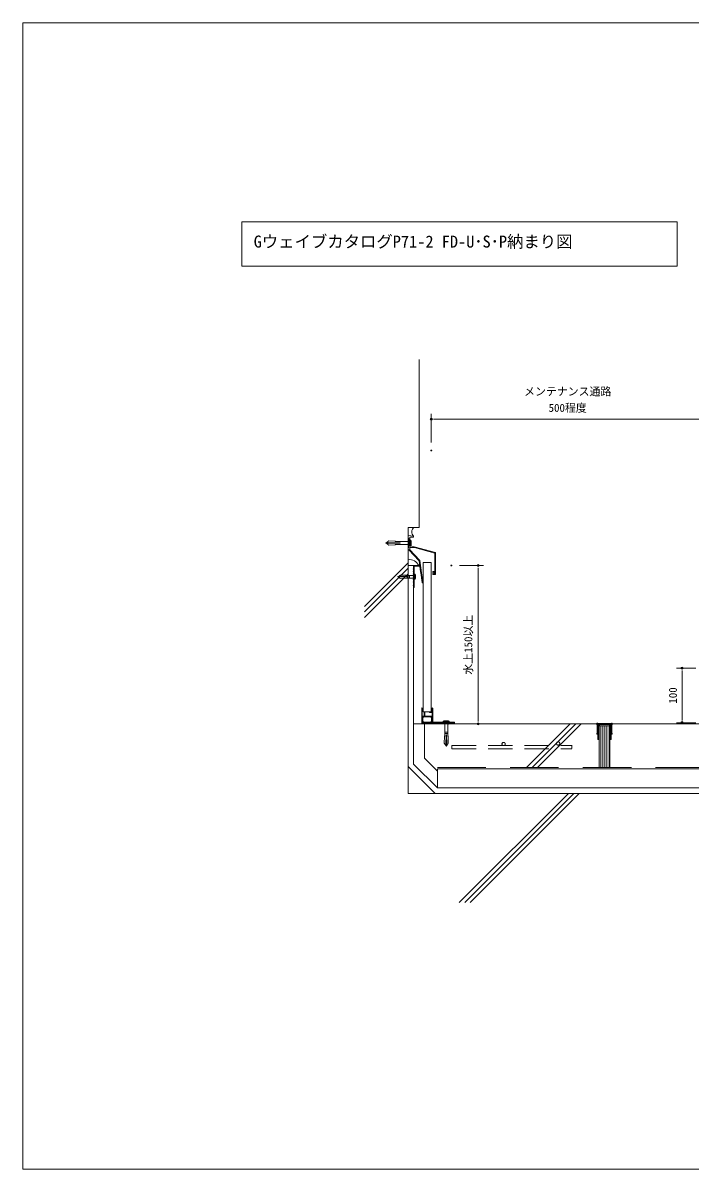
# Model space of a CAD drawing. Units: millimetres, scale not verified. Extents: x -1485 to 1485, y -1050 to 1050.
# Drawn here: x -1485 to -262, y -1050 to 1050 of the extents above; entities that cross this region are included whole.
import ezdxf
from ezdxf.enums import TextEntityAlignment as Align

# ---------------------------------------------------------------- set-up
doc = ezdxf.new("R2010")
doc.units = ezdxf.units.MM
doc.header["$LTSCALE"] = 7
doc.header["$PDMODE"] = 32
doc.header["$PDSIZE"] = 1.4
doc.linetypes.add('USER1', pattern=[19.05, 12.7, -6.35])
doc.linetypes.add('USER2', pattern=[9.525, 6.35, -3.175])
for name, color, linetype, lineweight in [('0-0_0', 7, 'Continuous', 9), ('0-3_HATCH', 9, 'Continuous', 18), ('0-4_KUTAI', 3, 'Continuous', 18), ('0-5_BOUSUI', 1, 'Continuous', 18), ('0-6_KANAMONO_SCREW', 4, 'Continuous', 18), ('0-7_dannnetu', 6, 'Continuous', 18), ('0-8_KANAMONO', 4, 'Continuous', 18), ('0-9_buhin', 2, 'Continuous', 18), ('0-A_tensen', 7, 'USER2', 18), ('0-C_MOJI', 7, 'Continuous', 18), ('0-F_bousui2', 7, 'USER1', 9)]:
    doc.layers.add(name, color=color, linetype=linetype, lineweight=lineweight)
doc.layers.add('0-1_WAKU', color=7, linetype='Continuous')
doc.layers.add('0-2_DEFPOINTS', color=7, linetype='Continuous')
doc.styles.add('ＭＳ ゴシック', font='')
doc.styles.get('ＭＳ ゴシック').set_extended_font_data('MS Gothic')

# ---------------------------------------------------------------- blocks, each defined once
blk = doc.blocks.new('_Dot')
at = {"layer": '0-0_0'}
for p, q in [((-0.5, 0), (-1, 0)), ((0.25, 0), (-0.25, 0))]:
    blk.add_line(p, q, dxfattribs=at)
blk.add_circle((0, 0), 0.25, dxfattribs=at)
blk = doc.blocks.new('D5')
at = {"layer": '0-2_DEFPOINTS'}
for p in [(1208.209, 917.795), (1248.638, 917.795), (1248.638, 817.795)]:
    blk.add_point(p, dxfattribs=at)
at = {"layer": '0-C_MOJI', "lineweight": 9}
for p, q in [((1233.638, 917.795), (1198.209, 917.795)), ((1208.209, 825.795), (1208.209, 909.795)), ((1233.638, 817.795), (1198.209, 817.795))]:
    blk.add_line(p, q, dxfattribs=at)
at = {"layer": '0-C_MOJI', "xscale": 8, "yscale": 8}
for p, rotation in [((1208.209, 917.795), 90), ((1208.209, 817.795), 270)]:
    blk.add_blockref('_Dot', p, dxfattribs=dict(at, rotation=rotation))
at = {"layer": '0-C_MOJI', "style": 'ＭＳ ゴシック'}
blk.add_text('100', height=14.66, rotation=90, dxfattribs=at).set_placement((1203.209, 852.795), align=Align.BOTTOM_LEFT)
blk = doc.blocks.new('hps6-15-40')
at = {"layer": '0-6_KANAMONO_SCREW'}
for p, q in [((-5.5, 2), (5.5, 2)), ((-5.5, 0), (-5.5, 2)), ((-5.5, 0), (-4, 0)), ((-4.25, 2.5), (-3, 2.75)), ((-4.25, 2.5), (-4.25, 2)), ((-4, 0), (4, 0)), ((3, 2.75), (-3, 2.75)), ((4, 0), (5.5, 0)), ((4.25, 2), (4.25, 2.5)), ((5.5, 2), (5.5, 0)), ((-3, -1), (-3, -23)), ((-3, -18), (3, -18)), ((-3, -21), (3, -21)), ((3, -1), (3, -23)), ((-3.154, -26.497), (-3.689, -38.622)), ((-3, -40), (-3.689, -38.622)), ((-2.905, -26.508), (-3.154, -26.497)), ((-3.011, -23.25), (-3.143, -26.247)), ((-2.893, -26.258), (-3.143, -26.247)), ((-2.761, -23.261), (-3.011, -23.25)), ((-2.75, -23.011), (-3, -23)), ((-1, -40), (-3, -40)), ((-2.75, -23.011), (-2.905, -26.508)), ((-1.913, -40), (-0.462, -43.504)), ((-1.616, -40.717), (1.251, -40)), ((-0.25, -23), (-1, -40)), ((-0.958, -39.052), (0.937, -38.579)), ((-0.891, -37.536), (0.872, -37.095)), ((-0.824, -36.019), (0.806, -35.611)), ((-0.757, -34.502), (0.741, -34.128)), ((-0.691, -32.985), (0.675, -32.644)), ((-0.624, -31.469), (0.61, -31.16)), ((-0.557, -29.952), (0.545, -29.677)), ((-0.49, -28.435), (0.479, -28.193)), ((-0.423, -26.919), (0.414, -26.709)), ((-0.356, -25.402), (0.348, -25.226)), ((-0.289, -23.885), (0.283, -23.742)), ((-0.25, -23), (0.25, -23)), ((0.25, -23), (1, -40)), ((1.913, -40), (0.462, -43.504)), ((1, -40), (3, -40)), ((2.75, -23.011), (3, -23)), ((2.75, -23.011), (2.905, -26.508)), ((2.761, -23.261), (3.011, -23.25)), ((2.893, -26.258), (3.143, -26.247)), ((2.905, -26.508), (3.154, -26.497)), ((3, -40), (3.689, -38.622)), ((3.011, -23.25), (3.143, -26.247)), ((3.154, -26.497), (3.689, -38.622))]:
    blk.add_line(p, q, dxfattribs=at)
blk.add_lwpolyline([(3, 2.75), (4.25, 2.5), (-4.25, 2.5)], dxfattribs=at)
for centre, radius, start, end in [((-4, -1), 1, 0, 90), ((4, -1), 1, 90, 180), ((0, -43.313), 0.5, 202.5, 337.5)]:
    blk.add_arc(centre, radius, start, end, dxfattribs=at)
blk = doc.blocks.new('hps-5-10-30')
at = {"layer": '0-6_KANAMONO_SCREW'}
for p, q in [((-4.583, 1.667), (4.583, 1.667)), ((-4.583, 0), (-4.583, 1.667)), ((-4.583, 0), (-3.333, 0)), ((-3.542, 2.083), (-2.5, 2.292)), ((3.542, 2.083), (-3.542, 2.083)), ((-3.542, 2.083), (-3.542, 1.667)), ((-3.333, 0), (3.333, 0)), ((2.5, 2.292), (-2.5, 2.292)), ((2.5, 2.292), (3.542, 2.083)), ((3.333, 0), (4.583, 0)), ((3.542, 1.667), (3.542, 2.083)), ((4.583, 1.667), (4.583, 0)), ((-2.629, -15.57), (-3.074, -25.674)), ((-2.42, -15.579), (-2.629, -15.57)), ((-2.509, -12.864), (-2.619, -15.362)), ((-2.411, -15.371), (-2.619, -15.362)), ((-2.301, -12.873), (-2.509, -12.864)), ((-2.5, -0.833), (-2.5, -12.656)), ((-2.5, -8.489), (2.5, -8.489)), ((-2.5, -10.989), (2.5, -10.989)), ((-2.292, -12.665), (-2.5, -12.656)), ((-2.292, -12.665), (-2.42, -15.579)), ((-0.208, -12.656), (-0.833, -26.823)), ((-0.575, -20.977), (0.563, -20.693)), ((-0.52, -19.713), (0.508, -19.456)), ((-0.464, -18.449), (0.454, -18.22)), ((-0.408, -17.185), (0.399, -16.984)), ((-0.352, -15.921), (0.345, -15.747)), ((-0.297, -14.657), (0.29, -14.511)), ((-0.241, -13.394), (0.236, -13.274)), ((-0.208, -12.656), (0.208, -12.656)), ((0.208, -12.656), (0.833, -26.823)), ((2.292, -12.665), (2.5, -12.656)), ((2.292, -12.665), (2.42, -15.579)), ((2.301, -12.873), (2.509, -12.864)), ((2.411, -15.371), (2.619, -15.362)), ((2.42, -15.579), (2.629, -15.57)), ((2.5, -0.833), (2.5, -12.656)), ((2.509, -12.864), (2.619, -15.362)), ((2.629, -15.57), (3.074, -25.674)), ((-1.595, -26.823), (-0.385, -29.743)), ((-1.347, -27.42), (1.043, -26.823)), ((-0.798, -26.033), (0.781, -25.638)), ((-0.743, -24.769), (0.727, -24.402)), ((-0.687, -23.505), (0.672, -23.165)), ((-0.631, -22.241), (0.617, -21.929)), ((1.595, -26.823), (0.385, -29.743)), ((0.833, -26.823), (2.5, -26.823)), ((2.5, -26.823), (3.074, -25.674))]:
    blk.add_line(p, q, dxfattribs=at)
blk.add_lwpolyline([(-0.833, -26.823), (-2.5, -26.823), (-3.074, -25.674)], dxfattribs=at)
for centre, radius, start, end in [((-3.333, -0.833), 0.833, 0, 90), ((3.333, -0.833), 0.833, 90, 180), ((0, -29.583), 0.417, 202.5, 337.5)]:
    blk.add_arc(centre, radius, start, end, dxfattribs=at)
blk = doc.blocks.new('D7')
at = {"layer": '0-2_DEFPOINTS'}
for p in [(785.335, 1105.795), (834.531, 1105.795), (779.138, 815.795)]:
    blk.add_point(p, dxfattribs=at)
at = {"layer": '0-C_MOJI', "lineweight": 9}
for p, q in [((800.335, 1105.795), (844.531, 1105.795)), ((834.531, 823.795), (834.531, 1097.795)), ((794.138, 815.795), (844.531, 815.795))]:
    blk.add_line(p, q, dxfattribs=at)
at = {"layer": '0-C_MOJI', "xscale": 8, "yscale": 8}
for p, rotation in [((834.531, 1105.795), 90), ((834.531, 815.795), 270)]:
    blk.add_blockref('_Dot', p, dxfattribs=dict(at, rotation=rotation))
at = {"layer": '0-C_MOJI', "style": 'ＭＳ ゴシック'}
blk.add_text('水上150以上', height=14.66, rotation=90, dxfattribs=at).set_placement((828.16, 905.795), align=Align.BOTTOM_LEFT)
blk = doc.blocks.new('D9')
at = {"layer": '0-2_DEFPOINTS'}
for p in [(1248.638, 1373.905), (748.638, 1316.484), (1248.638, 1315.984)]:
    blk.add_point(p, dxfattribs=at)
at = {"layer": '0-C_MOJI', "lineweight": 9}
for p, q in [((748.638, 1331.484), (748.638, 1383.905)), ((756.638, 1373.905), (1240.638, 1373.905)), ((1248.638, 1330.984), (1248.638, 1383.905))]:
    blk.add_line(p, q, dxfattribs=at)
at = {"layer": '0-C_MOJI', "xscale": 8, "yscale": 8, "rotation": 180}
blk.add_blockref('_Dot', (748.638, 1373.905), dxfattribs=at)
at = {"layer": '0-C_MOJI', "xscale": 8, "yscale": 8}
blk.add_blockref('_Dot', (1248.638, 1373.905), dxfattribs=at)
at = {"layer": '0-C_MOJI', "style": 'ＭＳ ゴシック'}
for s, p in [('メンテナンス通路', (918.638, 1412.958)), ('500程度', (963.638, 1382.958))]:
    blk.add_text(s, height=14.66, dxfattribs=at).set_placement(p, align=Align.BOTTOM_LEFT)

msp = doc.modelspace()

# ---------------------------------------------------------------- linework, layer by layer
at = {"layer": '0-0_0', "lineweight": 18}
msp.add_lwpolyline([(-1485, -1050), (1485, -1050), (1485, 1050), (-1485, 1050)], close=True, dxfattribs=at)
at = {"layer": '0-3_HATCH'}
for p, q in [((-858.862, -19.205), (-778.862, 60.795)), ((-858.862, -29.205), (-778.862, 50.795)), ((-858.862, -39.205), (-778.862, 40.795)), ((-481.711, -234.205), (-561.711, -314.205)), ((-471.711, -234.205), (-551.711, -314.205)), ((-461.711, -234.205), (-541.711, -314.205)), ((-685.088, -561.705), (-485.088, -361.705)), ((-675.088, -561.705), (-475.088, -361.705)), ((-665.088, -561.705), (-465.088, -361.705))]:
    msp.add_line(p, q, dxfattribs=at)
at = {"layer": '0-4_KUTAI'}
for p, q in [((862.638, -234.205), (-748.862, -234.205)), ((-425.648, -314.205), (-425.648, -237.705)), ((-421.898, -314.205), (-421.898, -237.705)), ((-418.148, -314.205), (-418.148, -237.705)), ((-414.398, -314.205), (-414.398, -237.705)), ((-410.648, -314.205), (-410.648, -237.705)), ((-729.365, -361.705), (-778.862, -312.207)), ((862.638, -361.705), (-778.862, -361.705))]:
    msp.add_line(p, q, dxfattribs=at)
for points in [[(-778.862, -361.705), (-778.862, 125.795), (-758.862, 125.795), (-758.862, 433.536)], [(-428.862, -314.205), (-428.862, -237.705), (-408.862, -237.705), (-408.862, -314.205)]]:
    msp.add_lwpolyline(points, dxfattribs=at)
for points in [[(-406.362, -233.705), (-405.862, -233.205), (-404.862, -233.205), (-404.862, -236.205), (-405.362, -236.205), (-405.362, -251.205), (-404.862, -251.205), (-404.862, -253.205), (-406.362, -253.205), (-406.362, -234.705), (-431.362, -234.705), (-431.362, -253.205), (-432.862, -253.205), (-432.862, -251.205), (-432.362, -251.205), (-432.362, -236.205), (-432.862, -236.205), (-432.862, -233.205), (-431.862, -233.205), (-431.362, -233.705), (-418.862, -233.705)], [(-407.862, -235.205), (-407.862, -236.205), (-409.862, -236.205), (-409.862, -236.705), (-407.862, -236.705), (-407.862, -248.205), (-408.362, -248.205), (-407.862, -249.205), (-407.862, -262.205), (-408.362, -262.205), (-407.862, -263.205), (-406.862, -263.205), (-406.862, -236.705), (-406.362, -236.705), (-406.362, -234.705), (-431.362, -234.705), (-431.362, -236.705), (-430.862, -236.705), (-430.862, -263.205), (-429.862, -263.205), (-429.362, -262.205), (-429.862, -262.205), (-429.862, -249.205), (-429.362, -248.205), (-429.862, -248.205), (-429.862, -236.705), (-427.862, -236.705), (-427.862, -236.205), (-429.862, -236.205), (-429.862, -235.205)], [(-407.862, -235.205), (-407.862, -236.205), (-409.862, -236.205), (-409.862, -236.705), (-407.862, -236.705), (-407.862, -248.205), (-408.362, -248.205), (-407.862, -249.205), (-407.862, -262.205), (-408.362, -262.205), (-407.862, -263.205), (-406.862, -263.205), (-406.862, -236.705), (-406.362, -236.705), (-406.362, -234.705), (-431.362, -234.705), (-431.362, -236.705), (-430.862, -236.705), (-430.862, -263.205), (-429.862, -263.205), (-429.362, -262.205), (-429.862, -262.205), (-429.862, -249.205), (-429.362, -248.205), (-429.862, -248.205), (-429.862, -236.705), (-427.862, -236.705), (-427.862, -236.205), (-429.862, -236.205), (-429.862, -235.205)]]:
    msp.add_lwpolyline(points, close=True, dxfattribs=at)
at = {"layer": '0-5_BOUSUI'}
for p, q in [((-768.862, 55.795), (-778.862, 55.795)), ((-725.222, -351.705), (862.638, -351.705))]:
    msp.add_line(p, q, dxfattribs=at)
msp.add_lwpolyline([(-725.222, -351.705), (-768.862, -308.065), (-768.862, 16.095)], dxfattribs=at)
for centre, radius, start, end in [((-761.186, 117.409), 10.954, 130.03846, 225.51003), ((-778.306, 45.441), 21.759, 28.41663, 91.46344)]:
    msp.add_arc(centre, radius, start, end, dxfattribs=at)
at = {"layer": '0-7_dannnetu'}
for p, q in [((-748.862, -234.205), (-768.862, -234.205)), ((862.638, -316.705), (-725.222, -316.705)), ((-725.222, -351.705), (-725.222, -316.705))]:
    msp.add_line(p, q, dxfattribs=at)
msp.add_lwpolyline([(-725.222, -320.92), (-748.862, -297.281), (-748.862, -234.205)], dxfattribs=at)
at = {"layer": '0-8_KANAMONO'}
for p, q in [((-758.862, 54.895), (-758.862, 55.495)), ((-733.862, 43.539), (-733.862, 44.095)), ((-733.539, 43.064), (-733.612, 43.106)), ((-752.437, 24.095), (-752.74, 24.095)), ((-733.862, 40.095), (-733.862, 40.652)), ((-733.612, 41.085), (-733.539, 41.127)), ((-729.062, 39.095), (-729.962, 39.095)), ((-768.562, 15.795), (-767.962, 15.795)), ((-753.862, -230.905), (-753.862, -205.705)), ((-733.862, -205.705), (-733.862, -230.905)), ((-752.862, -229.756), (-752.862, -225.788)), ((-751.862, -225.788), (-751.862, -229.219)), ((-751.216, -222.83), (-751.137, -223.492)), ((-739.862, -212.905), (-739.862, -212.505)), ((-735.862, -229.219), (-735.862, -225.788)), ((-734.862, -225.788), (-734.862, -229.756)), ((-753.862, -233.905), (-753.862, -231.505)), ((-752.862, -231.205), (-753.562, -231.205)), ((-753.562, -231.205), (-752.862, -231.205)), ((-752.862, -234.205), (-753.562, -234.205)), ((-750.986, -231.205), (-736.738, -231.205)), ((-734.162, -231.205), (-734.862, -231.205)), ((-734.162, -234.205), (-734.862, -234.205)), ((-714.162, -234.205), (-714.862, -234.205)), ((-694.162, -234.205), (-694.862, -234.205)), ((-693.862, -231.505), (-693.862, -233.905))]:
    msp.add_line(p, q, dxfattribs=at)
for points in [[(-755.97, 44.001), (-758.862, 64.595), (-777.362, 84.595), (-778.862, 84.595), (-778.862, 88.595), (-777.362, 88.595), (-777.362, 105.595), (-778.862, 105.595), (-778.862, 110.795), (-768.862, 109.595), (-768.862, 108.095), (-775.862, 108.095), (-775.862, 97.395), (-776.162, 97.095), (-775.862, 96.795), (-775.862, 93.724)], [(-733.362, 44.595), (-730.162, 44.595), (-730.162, 78.598), (-767.473, 88.595), (-775.862, 88.595), (-775.862, 84.888), (-757.631, 65.179), (-751.942, 24.665)], [(-774.38, 91.792), (-728.862, 79.595), (-728.862, 39.295)], [(-759.162, 55.795), (-768.862, 55.795), (-769.662, 55.045), (-768.862, 54.295), (-768.862, 50.795), (-769.662, 50.045), (-768.862, 49.295), (-768.862, 45.795), (-769.662, 45.045), (-768.862, 44.295), (-768.862, 40.795), (-769.662, 40.045), (-768.862, 39.295), (-768.862, 35.795), (-769.662, 35.045)], [(-767.662, 16.095), (-767.662, 54.595), (-759.162, 54.595)], [(-753.235, 24.526), (-755.771, 42.587), (-755.97, 44.001)], [(-769.662, 35.045), (-768.862, 34.295), (-768.862, 30.795), (-769.662, 30.045), (-768.862, 29.295), (-768.862, 25.795), (-769.662, 25.045), (-768.862, 24.295), (-768.862, 20.795), (-769.662, 20.045), (-768.862, 19.295), (-768.862, 16.095)], [(-730.162, 39.295), (-730.162, 39.595), (-733.362, 39.595)], [(-752.862, -205.705), (-752.862, -220.205), (-749.362, -220.205), (-749.362, -212.705)], [(-739.562, -212.205), (-734.862, -212.205), (-734.862, -205.705)], [(-734.862, -230.005), (-734.862, -221.205), (-752.862, -221.205), (-752.862, -230.005)], [(-748.362, -212.705), (-748.362, -220.205), (-734.862, -220.205), (-734.862, -213.205), (-739.562, -213.205)], [(-744.32, -232.205), (-752.562, -232.205), (-752.562, -233.905)], [(-735.162, -233.905), (-735.162, -232.205), (-743.404, -232.205)], [(-734.862, -231.205), (-709.162, -231.205), (-708.862, -231.505), (-708.562, -231.205), (-694.162, -231.205)], [(-715.162, -233.905), (-715.162, -232.205), (-733.862, -232.205), (-733.862, -233.905)], [(-695.162, -233.905), (-695.162, -232.205), (-713.862, -232.205), (-713.862, -233.905)]]:
    msp.add_lwpolyline(points, dxfattribs=at)
for centre, radius, start, end in [((-773.862, 93.724), 2, 180, 255), ((-759.162, 55.495), 0.3, 0, 90), ((-759.162, 54.895), 0.3, 270, 360), ((-733.362, 44.095), 0.5, 90, 180), ((-733.362, 43.539), 0.5, 180, 240), ((-733.289, 43.497), 0.5, 240, 315.52249), ((-731.862, 42.095), 1.5, 224.47751, 135.52249), ((-752.74, 24.595), 0.5, 187.99356, 270), ((-752.437, 24.595), 0.5, 270, 7.99356), ((-733.362, 40.652), 0.5, 120, 180), ((-733.362, 40.095), 0.5, 180, 270), ((-733.289, 40.694), 0.5, 44.47751, 120), ((-729.962, 39.295), 0.2, 180, 270), ((-729.062, 39.295), 0.2, 270, 360), ((-768.562, 16.095), 0.3, 180, 270), ((-767.962, 16.095), 0.3, 270, 360), ((-753.362, -205.705), 0.5, 90, 180), ((-753.362, -205.705), 0.5, 360, 90), ((-734.362, -205.705), 0.5, 90, 180), ((-734.362, -205.705), 0.5, 360, 90), ((-753.562, -230.905), 0.3, 180, 270), ((-752.575, -229.765), 0.287, 178.22094, 252.30783), ((-747.92, -225.769), 4.942, 144.75743, 180.21232), ((-752.862, -230.605), 0.6, 270, 90), ((-752.862, -230.605), 0.6, 270, 70.52878), ((-751.547, -223.205), 0.5, 48.59038, 144.96975), ((-747.936, -225.764), 3.926, 144.62785, 180.3419), ((-751.546, -229.212), 0.316, 181.26941, 225.55703), ((-752.862, -230.605), 1.6, 350.91528, 46.82645), ((-750.994, -230.911), 0.293, 169.37723, 271.53805), ((-748.862, -212.705), 0.5, 90, 180), ((-748.862, -212.705), 0.5, 360, 90), ((-739.562, -212.505), 0.3, 90, 180), ((-739.562, -212.905), 0.3, 180, 270), ((-736.735, -230.908), 0.297, 269.33585, 9.74887), ((-736.177, -223.205), 0.5, 131.40962, 215.03025), ((-739.862, -225.788), 4, 0, 35.03025), ((-736.177, -223.205), 0.5, 35.03025, 131.40962), ((-734.862, -230.605), 1.6, 133.17355, 189.08472), ((-736.208, -229.199), 0.347, 316.48975, 356.6838), ((-739.862, -225.788), 5, 0, 35.03025), ((-734.862, -230.605), 0.6, 90, 270), ((-734.862, -230.605), 0.6, 109.47122, 270), ((-735.173, -229.749), 0.311, 290.86673, 358.60449), ((-734.162, -230.905), 0.3, 270, 360), ((-753.562, -231.505), 0.3, 90, 180), ((-753.562, -233.905), 0.3, 180, 270), ((-752.862, -233.905), 0.3, 270, 0), ((-743.862, -232.405), 0.5, 23.57818, 156.42182), ((-734.862, -233.905), 0.3, 180, 270), ((-734.162, -233.905), 0.3, 270, 360), ((-714.862, -233.905), 0.3, 180, 270), ((-714.162, -233.905), 0.3, 270, 360), ((-694.862, -233.905), 0.3, 180, 270), ((-694.162, -231.505), 0.3, 0, 90), ((-694.162, -233.905), 0.3, 270, 360)]:
    msp.add_arc(centre, radius, start, end, dxfattribs=at)
at = {"layer": '0-9_buhin'}
msp.add_lwpolyline([(-736.362, -212.205), (-751.362, -212.205), (-751.362, 61.095), (-736.362, 61.095)], close=True, dxfattribs=at)
at = {"layer": '0-A_tensen'}
for p, q in [((-698.862, -274.205), (-478.862, -274.205)), ((-698.862, -274.205), (-698.862, -280.205)), ((-698.862, -280.205), (-478.862, -280.205)), ((-478.862, -273.205), (-478.862, -279.205))]:
    msp.add_line(p, q, dxfattribs=at)
for centre in [(-603.862, -271.205), (-503.862, -270.205)]:
    msp.add_circle(centre, 3, dxfattribs=at)
at = {"layer": '0-C_MOJI'}
msp.add_lwpolyline([(-1083.697, 604.18), (-285.66, 604.18), (-285.66, 685.766), (-1083.697, 685.766)], close=True, dxfattribs=at)
at = {"layer": '0-F_bousui2'}
msp.add_line((-725.222, -314.205), (862.638, -314.205), dxfattribs=at)

# ---------------------------------------------------------------- block references
at = {"layer": '0-1_WAKU', "rotation": 270}
msp.add_blockref('hps-5-10-30', (-767.662, 35.345), dxfattribs=at)
at = {"layer": '0-6_KANAMONO_SCREW', "rotation": 270}
msp.add_blockref('hps6-15-40', (-775.862, 97.095), dxfattribs=at)
at = {"layer": '0-6_KANAMONO_SCREW'}
msp.add_blockref('hps6-15-40', (-708.862, -231.205), dxfattribs=at)
at = {"layer": '0-C_MOJI'}
for name in ['D9', 'D7', 'D5']:
    msp.add_blockref(name, (-1485, -1050), dxfattribs=at)

# ---------------------------------------------------------------- texts
at = {"layer": '0-C_MOJI', "style": 'ＭＳ ゴシック'}
msp.add_text('GウェイブカタログP71-2 FD-U･S･P納まり図', height=21.99, dxfattribs=at).set_placement((-1061.949, 631.791), align=Align.BOTTOM_LEFT)

doc.saveas('drawing.dxf')
